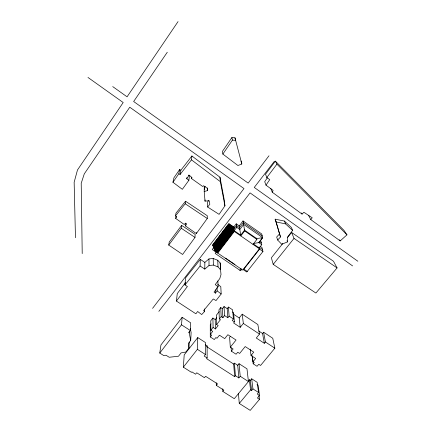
<?xml version="1.0" encoding="UTF-8"?>
<svg xmlns="http://www.w3.org/2000/svg" width="432" height="432" viewBox="0 0 432 432"><rect width="100%" height="100%" fill="white"/><g stroke="black" fill="none" stroke-linecap="round" stroke-linejoin="round"><path stroke-width="0.65" d="M235.418 375.71L238.869 377.924L237.735 365.294L234.409 363.145L235.418 375.71L234.652 376.65L206.582 358.657L207.133 357.966L207.139 345.94L205.243 344.714M207.279 218.479L207.279 215.735L185.533 201.22L175.97 213.154L175.516 215.865L176.666 216.826L175.689 218.43L184.237 224.5L185.49 223.16L186.559 223.927L185.517 225.968L196.344 233.577L207.279 218.479L185.209 203.769L185.533 201.22M207.133 357.966L204.179 356.071L205.427 354.494L205.497 342.576L197.753 337.576L184.21 354.877L183.341 367.178L191.495 372.346L191.878 371.866L195.577 374.215L196.722 372.778L204.46 377.692L205.578 376.294L217.523 383.886L216.313 385.376L223.857 390.166L222.831 391.424L234.29 398.693L248.454 381.564L246.974 368.82L239.036 363.69L237.735 365.294M204.854 262.413L200.318 259.4L200.119 266.009L204.784 269.104L204.854 262.413L208.975 258.919L213.203 258.487L217.733 260.258L220.158 262.942L220.639 267.71L220.131 269.395M185.566 282.555L177.266 293.603L176.423 301.061L195.869 313.794L197.64 311.499L201.695 314.561L204.541 311.504L204.568 308.939M287.469 241.92L287.528 237.114L292.615 230.391L291.395 227.486L284.413 221.049L275.157 219.175L280.487 236.995L277.668 240.046L281.718 244.258L287.469 241.92L287.015 240.7M180.851 170.251L179.685 169.484L178.864 173.713L180.063 174.501L180.851 170.251L191.911 156.001L219.974 177.223L224.413 200.777L224.915 205.864L219.094 214.353L207.679 207.052L209.806 204.206L209.201 200.675L205.033 201.166L205.049 199.93M205.033 201.166L204.201 191.489L204.293 186.781L205.384 186.489M183.341 367.178L197.392 349.337L197.753 337.576M190.706 340.443L189.232 332.964L188.649 332.591L190.264 330.48L190.69 322.844L182.147 317.299L160.947 344.952L159.764 353.057L163.89 355.676L165.991 355.217L169.209 357.259L178.508 356.216L181.116 352.879L185.825 352.037L188.946 348.052L188.33 343.483L190.706 340.443L191.122 332.591L190.285 328.325M196.344 233.577L196.403 232.4M188.946 348.052L189.292 342.041M189.232 332.964L189.308 331.684M194.999 237.411L195.172 234.419L181.634 225.385L169.263 241.979L168.718 245.068L182.601 254.459L194.999 237.411L181.262 228.253L181.634 225.385M159.764 353.057L181.494 324.815L182.147 317.299M176.423 301.061L187.396 286.508L184.966 284.936L185.582 277.868L200.318 259.4M204.201 191.489L207.571 190.593L207.16 188.206L203.575 185.722L202.759 186.521L191.344 178.427L191.479 177.185M185.517 225.968L185.83 223.123M180.063 174.501L191.452 159.851L191.911 156.001M179.685 169.484L173.923 177.795L172.935 182.255L182.342 189.324L188.897 180.236L189.427 175.829L188.374 175.1M188.897 180.236L186.732 178.735L186.899 177.487M175.689 218.43L176.051 216.238M265.999 185.15L269.741 179.642L266.819 177.53L265.513 174.226L275.373 161.131L343.98 230.386L346.972 234.841L340.195 240.91L310.808 219.623L312.212 217.782L303.869 212.247L302.065 214.099L272.246 192.213L273.121 190.426L265.999 185.15L264.713 181.688L267.273 177.908M186.732 178.735L189.162 175.111L192.056 177.725L191.344 178.427M178.043 21.6L127.067 96.817L112.72 86.594M167.281 52.229L133.655 101.509L248.152 183.087L268.985 155.785M241.834 164.009L234.976 137.819L231.881 137.576L222.512 151.254L222.853 154.073L237.919 165.51L241.834 164.009L241.072 160.979M222.853 154.073L232.443 140.103L231.881 137.576M172.935 182.255L178.864 173.713M168.718 245.068L181.262 228.253M208.699 200.551L207.668 201.933L207.679 207.052M266.819 177.53L276.912 164.16L275.373 161.131M213.397 244.652L225.131 229.23M225.941 228.166L229.176 223.911M213.008 245.711L229.23 224.392M229.646 224.678L213.03 246.542L213.862 247.109M213.446 246.829L229.732 225.434M213.856 246.753L229.257 226.53M230.153 225.725L213.467 247.66L214.304 248.233L230.661 226.778M214.24 246.845L212.215 249.507L216.767 252.607M213.883 247.946L230.24 226.487M217.868 280.919L218.106 286.745L214.051 292.037L215.444 293.139L217.156 290.887L217.037 287.609M152.582 308.356L243.983 188.557L129.762 107.212L84.283 173.864L81.211 183.287L82.215 253.595M230.861 226.697L231.671 225.634L231.919 227.653M214.331 249.075L231.077 227.07M231.277 226.984L232.087 225.925L232.432 228.717L215.617 250.787M231.169 227.842L214.358 249.928L217.717 252.223L236.763 227.351L236.239 223.814L239.231 225.887L240.694 235.143L244.544 230.148L243.016 220.941L239.231 225.887M214.78 250.214L231.26 228.62M215.195 250.501L231.687 228.911M215.104 251.478L215.914 250.414M216.038 251.073L232.529 229.495M216.459 251.359L232.951 229.786L232.502 226.211M216.81 251.305L215.168 253.449L240.619 270.761L241.861 269.179M216.88 251.651L233.377 230.078L232.918 226.498M217.658 250.906L217.76 253.087L234.328 231.46L233.744 227.07L236.239 223.814M233.982 228.852L236.498 225.569L239.512 227.659L243.335 222.674L262.186 235.791M217.339 252.801L233.901 231.169L233.798 230.38L217.301 251.937L217.339 252.801L242.725 270.086L259.416 248.805L259 247.034M158.846 311.369L250.069 192.888L352.604 265.912M274.379 161.309L254.264 187.439L357.853 261.241M244.458 229.689L244.685 230.936L240.824 235.953L240.619 234.673M258.822 242.638L262.678 237.659L261.706 233.955L243.016 220.941M217.868 284.423L220.795 286.67L221.173 293.96L216.032 300.586L213.257 298.966L203.585 310.63L204.541 311.504M253.017 244.382L256.894 239.404L256.592 238.108M253.503 243.443L258.795 242.622L262.678 237.659L243.659 224.435L239.803 229.462L236.763 227.351M239.803 270.205L241.04 268.623M220.736 307.541L221.173 316.618L222.885 317.741L222.399 308.637L220.736 307.541L218.959 309.809L219.337 318.951L220.455 319.685L216.637 324.535L218.165 325.534L215.46 328.968L213.079 327.413L212.9 318.049L215.206 319.561L215.46 328.968M212.9 318.049L210.778 320.755L210.892 330.194L212.711 331.382L210.368 334.357L211.669 335.2L210.287 336.955L214.294 339.552L215.892 337.532L217.004 338.256L219.429 335.194L224.721 338.634L227.864 334.697L236.045 340.038L230.315 347.177L233.113 348.991L231.358 351.167L236.099 354.24L237.73 352.22L239.625 353.452L245.209 346.561L253.741 352.134L251.03 355.45L255.674 358.474L253.033 361.692L254.259 362.491L253.19 363.787L257.067 366.298L258.741 364.268L260.577 365.456L274.844 348.187L272.759 338.267L263.612 332.219L262.564 333.509L264.33 343.305L265.41 341.982L263.612 332.219M219.224 311.575L216.346 315.247L216.637 324.535M222.399 308.637L224.035 306.547L227.189 308.626L227.831 317.736L224.575 315.598L224.035 306.547M260.825 240.867L261.776 244.685L259.216 247.952L253.373 243.913M262.467 249.496L259.114 247.18L259.573 249.14L243.416 269.73L246.78 272.02L262.958 251.478L261.986 247.552L260.323 246.402M211.032 323.843L210.276 324.805L210.287 336.955M215.206 319.561L216.707 317.65M227.189 308.626L228.42 307.055L232.6 309.82L233.42 318.967L232.211 320.49L234.403 321.937L233.593 322.958L240.235 327.326L243.34 323.444L242.217 314.177L257.861 324.535L259.486 334.087L256.289 338.018L264.33 343.305M219.337 318.951L221.173 316.618M210.892 330.194L213.079 327.413M222.885 317.741L224.575 315.598M227.831 317.736L229.106 316.121L228.42 307.055M207.139 345.94L206.609 346.61L233.669 364.057L234.652 376.65M240.235 327.326L239.209 317.957L242.217 314.177M282.749 243.551L271.382 257.791L273.208 264.368L315.889 293.058L337.079 267.916L333.482 261.247L291.595 232.47L287.383 237.746M230.396 336.29L229.603 337.284L230.315 347.177M175.516 215.865L185.209 203.769M184.966 284.936L200.119 266.009M273.208 264.368L294.025 238.399L291.595 232.47M233.669 364.057L234.409 363.145M238.869 377.924L240.224 376.277L239.036 363.69M248.092 381.267L249.356 379.733L250.366 380.381L251.602 390.523L250.565 389.858L249.356 379.733M250.366 380.381L251.683 378.794L257.126 382.298L258.552 392.483L257.278 394.011L259.551 395.469L257.423 398.002L259.513 399.335L250.225 410.384L239.269 403.439L238.442 393.66M239.269 403.439L250.565 389.858M251.602 390.523L252.952 388.897L251.683 378.794M279.445 234.009L276.669 237.022L277.668 240.046M204.784 269.104L209.023 265.518L213.37 265.075L218.025 266.895L220.525 269.644L221.017 274.531L219.796 278.57L215.244 284.623L218.106 286.745M262.678 237.659L256.705 238.588L244.544 230.148M232.443 140.103L235.607 140.351L234.976 137.819M275.157 219.175L276.145 221.972L285.536 223.868L292.615 230.391M252.952 388.897L258.552 392.483M256.991 384.502L258.098 385.214L259.551 395.469M240.224 376.277L248.454 381.564M197.392 349.337L205.427 354.494M181.494 324.815L190.264 330.48M265.41 341.982L274.844 348.187M232.497 312.012L233.561 312.714L234.403 321.937M233.307 314.064L239.209 317.957M258.665 330.939L262.564 333.509M243.34 323.444L259.486 334.087M229.106 316.121L233.42 318.967M212.992 245.182L212.576 244.901L228.76 223.619L233.744 227.07M213.408 245.468L213.818 245.749M213.419 245.997L212.593 245.43L228.814 224.1L232.978 226.989M214.747 249.361L213.91 248.789L230.326 227.259L233.275 229.3M217.345 251.046L218.182 251.618L218.122 250.312M243.88 269.131L247.25 271.426M225.542 258.125L234.97 264.551M294.025 238.399L337.079 267.916M258.795 242.622L261.776 244.685M231.001 226.109L232.454 227.113M229.316 225.148L233.075 227.75M229.819 226.201L233.177 228.523M230.839 228.328L240.694 235.143M233.901 231.169L259.416 248.805M232.902 230.704L233.75 231.287M259.573 249.14L262.958 251.478M244.685 230.936L256.894 239.404M259.324 241.396L261.295 242.757M232.751 226.465L234.387 227.599M87.977 77.452L123.19 102.53L77.49 169.96L74.147 182.245L75.47 237.735M191.452 159.851L220.347 181.667L224.915 205.864M217.156 290.887L221.173 293.96M276.912 164.16L346.972 234.841M339.487 239.765L340.195 240.91M308.578 215.471L310.808 219.623M301.477 212.944L302.065 214.099M284.413 221.049L285.536 223.868M270.832 188.606L272.246 192.213M276.145 221.972L280.487 236.995M258.968 395.458L259.513 399.335M252.239 355.914L253.033 361.692M252.137 356.044L253.19 363.787M250.187 349.132L251.03 355.45M231.255 225.347L231.406 226.595M230.839 225.061L230.899 225.547M204.293 186.781L204.563 189.923M219.974 177.223L220.347 181.667M231.109 347.836L231.358 351.167M220.158 262.942L220.525 269.644M217.733 260.258L218.025 266.895M222.718 388.816L222.831 391.424M215.341 289.834L215.444 293.139M213.203 258.487L213.37 265.075M216.248 382.806L216.313 385.376M208.975 258.919L209.023 265.518M207.565 187.915L207.571 190.593"/></g></svg>
